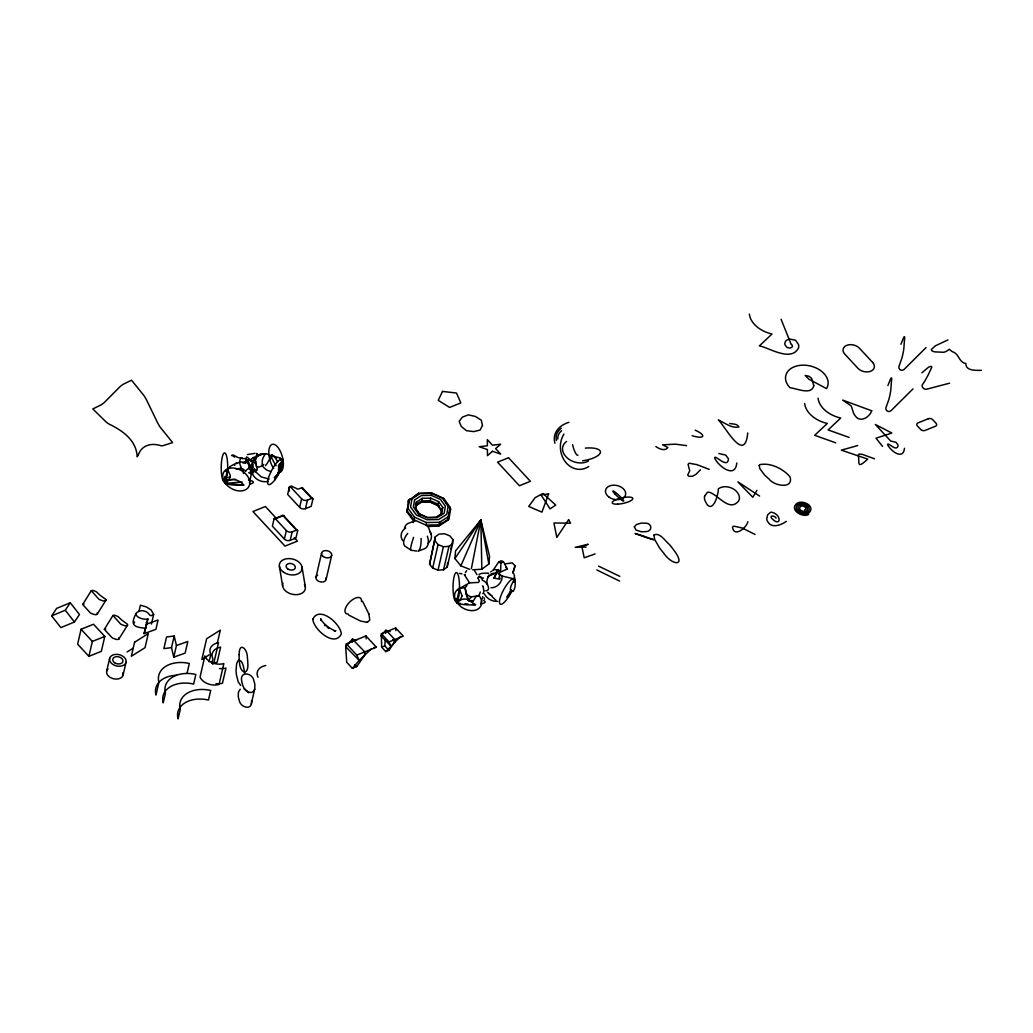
<?xml version="1.0" encoding="UTF-8"?>
<svg xmlns="http://www.w3.org/2000/svg" width="1033" height="1033" viewBox="0 0 1033 1033"><rect width="100%" height="100%" fill="white"/><g stroke="black" fill="none" stroke-linecap="round" stroke-linejoin="round"><path stroke-width="1.5" d="M510.87 590.334L510.844 591.974A14.475 13.881 -19.9 0 1 506.932 597.616M442.834 507.5L441.517 509.463L440.536 515.041L441.788 513.453L442.834 507.5L438.625 501.651L430.774 498.138L422.29 498.319L421.387 502.219L415.498 506.002L422.265 500.863L430.219 500.708L437.579 503.988L441.93 511.4L437.721 505.55L429.883 502.051L421.387 502.219M409.597 499.068L408.009 508.197L414.465 517.171L413.562 521.071L407.105 512.097L408.345 500.656L418.649 493.257L431.678 492.986L443.725 498.371L450.181 507.345L448.593 516.487L439.541 522.298L438.651 526.197L427.055 526.43M480.28 591.999L479.092 595.499A14.475 10.265 30.3 0 1 477.905 609.134A14.475 10.265 30.3 0 1 460.847 606.655L457.064 602.807L456.496 598.778M224.665 479.777L225.504 483.367L243.736 485.045C239.514 479.893 230.023 476.497 225.672 483.237M498.268 573.535L502.141 576.052C502.529 582.057 497.067 588.048 490.998 587.725M279.039 472.016L278.484 465.224M381.371 633.72L388.976 641.919L403.283 636.16L395.678 627.961L381.371 633.72L381.642 647.136L385.774 651.591L388.924 650.325L394.709 642.01L394.761 639.582L387.168 631.383M224.678 479.105L224.807 476.497M225.504 483.418L240.986 482.024A8.135 1.679 -0.1 0 1 242.122 482.088M457.309 603.091L456.483 600.405M500.54 572.024L500.928 562.959L503.433 561.629L507.358 568.989L500.54 572.024L498.087 571.301M514.499 577.705A14.475 6.456 74.8 0 1 513.324 590.889L510.793 591.599C508.236 584.872 518.346 579.1 512.807 572.372L515.067 565.813L512.278 562.908L504.775 563.889M352.227 642.177L352.434 639.13L356.656 640.357M388.924 650.325L384.793 645.87L385.193 639.634M385.606 633.397L385.8 630.272L390.203 631.55M429.586 564.25L435.332 536.824L438.986 534.126L444.539 533.764L449.871 535.882L452.958 539.665L452.622 543.668L447.212 567.078L443.57 569.79L438.018 570.151L432.672 568.034L429.586 564.25L435.332 536.824M447.212 567.078L447.56 563.075M469.679 569.338L460.86 565.852L454.92 558.556L455.579 550.847L480.861 519.973L489.513 556.309L488.841 564.018L481.83 569.222L472.675 569.816M255.228 460.692L255.525 459.065M151.451 624.087L153.659 614.39L151.128 609.961L146.324 606.888L140.398 605.196L138.951 611.446M407.105 512.097L407.635 509.049M415.356 508.055L419.566 513.892L419.721 515.454L415.356 508.055L416.402 502.103L422.29 498.319M415.77 509.979L416.402 502.103M438.651 526.197L447.689 520.387L449.019 512.768M270.168 458.962L270.31 457.141M135.814 614.093C129.396 626.153 135.413 627.186 145.679 628.271L147.835 618.896C140.824 620.73 129.306 613.305 141.069 610.748A5.991 4.119 13 0 1 142.98 610.774L145.291 611.381A8.109 5.591 13 0 1 147.151 612.324L148.52 613.473A3.125 2.143 13 0 1 148.855 614.002L150.237 615.448A4.158 2.854 13 0 0 151.192 615.655L153.607 614.725M471.384 568.666L480.861 519.973L477.207 525.1M240.211 689.243L238.429 692.162L238.274 696.474A28.433 19.562 13 0 0 239.178 699.961C240.005 707.825 253.085 711.078 251.484 700.658M254.712 688.998L254.88 684.685A28.433 19.562 13 0 0 253.963 681.186C252.982 672.509 239.152 670.624 241.748 681.393A28.433 19.562 13 0 0 242.665 684.879C243.504 690.07 252.439 696.629 254.712 688.998L251.226 704.08M482.85 596.545L480.771 604.021A14.475 2.996 -0.1 0 0 483.689 600.573M430.774 498.138L429.883 502.051M408.009 508.197L406.679 510.173L413.407 519.509L425.958 525.113L426.513 522.556L439.541 522.298M81.078 629.265L77.63 644.166L88.915 656.329L101.35 651.319L104.798 636.418L93.512 624.255L81.078 629.265L92.35 641.428L88.915 656.329M106.696 671.101L109.653 658.279M123.069 675.13L126.026 662.321A8.432 5.811 13 0 0 115.025 654.431A8.432 5.811 13 0 0 112.468 664.154A8.432 5.811 13 0 0 126.026 662.321M146.221 624.242L158.062 620.007L155.906 629.368L144.065 633.616L147.835 618.896M171.504 647.626L174.19 636.005L166.558 636.999L163.873 648.608L171.504 647.626L173.764 657.156L185.127 653.101L187.812 641.493L176.449 645.535L173.764 657.156M187.038 673.4L189.323 663.483A27.09 18.646 13 0 0 158.927 682.296L155.983 695.054A27.09 18.646 13 0 1 176.527 675.259M209.079 661.83L210.797 654.38A14.178 9.749 13 0 1 218.518 642.668L213.702 663.535A14.178 9.749 13 0 0 212.721 663.741M211.868 663.38L212.914 658.847A14.178 9.749 13 0 1 220.636 647.149L217.15 662.23A14.178 9.749 13 0 0 212.695 663.793M217.253 643.456L220.326 630.13L206.639 638.743L201.848 659.467L209.325 654.78M274.068 518.902L272.389 526.133L284.372 539.058A4.222 2.905 13 0 0 290.196 540.375L295.929 538.064L297.607 530.833L284.217 516.384A1.808 0.917 -42.8 0 0 283.081 515.687A1.808 0.93 68.1 0 0 281.725 515.816L274.068 518.902A1.808 0.93 68.1 0 1 275.424 518.76L283.081 515.687L296.471 530.123A1.808 0.917 -42.8 0 1 297.607 530.833M289.33 487.189L287.665 494.42L299.647 507.345A4.222 2.905 13 0 0 305.458 508.662L311.204 506.351L312.87 499.107L302.721 488.144C302.152 486.052 298.343 491.14 295.761 488.093A27.168 18.697 13 0 1 292.83 486.775L290.686 487.047A1.808 0.93 68.1 0 0 289.33 487.189L289.614 487.072A2.234 2.066 66.8 0 1 292.223 486.336M284.372 539.058L286.348 530.549L275.424 518.76M290.196 540.375L292.158 531.866L296.471 530.123M299.647 507.345L301.61 498.836L290.686 487.047M305.458 508.662L307.434 500.14L311.734 498.41A1.808 0.917 -42.8 0 1 312.87 499.107M315.982 577.305L321.56 553.171M326.118 579.436L331.696 555.289M346.352 643.843L356.772 655.09L376.399 647.2L365.966 635.954L346.352 643.843L345.693 646.71L346.714 662.243L352.382 668.364L356.708 666.621L364.636 655.219L364.726 651.888L352.434 639.13L345.693 646.71L359.174 660.384L352.382 668.364M432.672 568.034L438.082 544.623L434.996 540.84M438.018 570.151L443.415 546.728L448.968 546.367L452.622 543.668M443.57 569.79L448.968 546.367M450.801 549.027L451.344 546.689M451.886 544.339L452.958 539.665M513.827 582.186L514.537 579.1L513.44 579.293M252.517 474.095L253.369 469.602M320.85 619.955L320.682 618.702L321.392 620.291L321.082 619.723C323.871 624.629 331.98 629.949 335.054 630.763L335.854 630.685L334.318 631.357M431.329 494.329L431.678 492.986M301.701 487.589L311.734 498.41M747.75 433.008C744.716 464.14 725.528 426.81 718.374 419.966C724.74 422.794 731.842 428.708 738.931 426.965C737.51 423.724 732.81 424.085 729.776 423.53M513.065 573.134L515.067 565.813M736.787 462.991C735.341 478.963 719.045 466.761 714.849 458.536C713.286 452.686 726.741 468.762 728.317 459.956A9.749 6.702 13 0 0 728.304 458.549L725.721 455.088L718.813 453.526M904.469 448.309C903.359 460.537 890.885 451.189 887.683 444.9C886.96 440.846 896.489 452.441 897.987 445.985A7.451 5.126 13 0 0 897.974 444.913L895.998 442.266L890.717 441.065L875.351 424.486L891.815 433.034L875.997 438.199L882.544 446.346M507.035 596.583L511.451 589.946M144.065 633.616L145.679 628.271M480.113 522.466L480.861 519.973L488.841 564.018M249.457 482.902L251.355 474.044L248.721 472.61M225.788 470.609L229.662 467.445M497.015 570.423L493.994 578.196L499.675 579.087L499.249 570.771L498.345 569.622L497.015 570.423L499.249 570.771M900.918 344.299L903.423 338.049A3.228 0.762 -76.5 0 1 904.559 336.835A3.228 0.762 -76.5 0 1 904.495 339.65L903.849 348.521A38.118 20.273 -82.7 0 1 901.744 358.619L898.904 366.573A3.228 3.112 -52.3 0 0 904.159 369.349L926.033 347.604M887.915 385.541L890.42 379.305A3.228 0.762 -76.5 0 1 891.556 378.078A3.228 0.762 -76.5 0 1 891.492 380.893L890.833 389.764A38.118 20.273 -82.7 0 1 888.742 399.861L885.888 407.815A3.228 3.112 -52.3 0 0 891.143 410.592L913.017 388.86M460.86 565.852L480.861 519.973L481.404 525.784M488.222 573.832L488.609 573.16M133.657 623.467L134.626 622.047M438.625 501.651L437.721 505.55M477.814 577.873L479.441 576.724L481.572 577.628L479.028 576.182L482.037 578.557L482.411 580.352C486.414 580.933 491.54 589.959 486.466 590.786L485.704 590.773M498.345 569.622L493.994 578.196L497.506 571.068M457.735 589.933L458.872 588.487L464.992 587.687L466.929 585.582M105.805 599.45L100.898 595.847A3.409 1.382 31.9 0 1 100.046 595.215L96.327 591.741L93.344 590.54A6.908 2.802 31.9 0 0 92.324 590.437L91.278 590.695L82.679 604.512L90.116 612.646A2.311 0.943 31.9 0 0 91.007 613.292L93.835 614.39A9 3.654 31.9 0 0 95.436 614.661L96.663 614.57A4.726 1.924 31.9 0 0 97.257 613.15L97.167 612.931M91.278 590.695L98.664 598.946A2.311 0.943 31.9 0 0 99.555 599.592L102.37 600.689A9 3.654 31.9 0 0 103.971 600.961L105.198 600.87A4.726 1.924 31.9 0 0 105.805 599.45M112.959 615.5L120.345 623.751A2.311 0.943 31.9 0 0 121.235 624.397L124.05 625.494A9 3.654 31.9 0 0 125.664 625.766L126.891 625.675A4.726 1.924 31.9 0 0 127.485 624.255L122.578 620.652A3.409 1.382 31.9 0 1 121.726 620.02L118.007 616.546L115.025 615.345A6.908 2.802 31.9 0 0 114.004 615.242L112.959 615.5L104.359 629.329L111.809 637.451A2.311 0.943 31.9 0 0 112.687 638.097L115.515 639.195A9 3.654 31.9 0 0 117.116 639.466L118.343 639.375A4.726 1.924 31.9 0 0 118.937 637.955L118.847 637.748M756.931 490.378L752.799 497.26L737.872 481.869L759.591 496.085M747.853 521.691C746.691 527.811 733.921 537.909 732.513 527.243A2.583 1.782 13 0 1 734.05 526.184L742.03 527.953L755.071 534.448M97.27 614.093L105.818 600.393M118.95 638.898L127.498 625.197M473.166 601.154L476.071 596.596L479.092 595.499L471.074 597.009L466.206 594.272L464.992 587.687L468.44 600.625L473.166 601.154L471.474 600.483M418.649 493.257L413.729 497.196M51.65 615.875L56.647 608.372L70.257 602.73L79.464 614.493L74.453 621.982L60.857 627.625L51.65 615.875L65.26 610.232L70.257 602.73M449.29 511.245L450.608 509.282L450.181 507.345M465.341 572.644L466.671 570.668M454.92 558.556L480.861 519.973L481.83 569.222M503.433 561.629L500.979 560.777L498.59 562.146L492.961 570.487A11.621 5.178 74.8 0 1 496.963 570.319M458.355 603.504C455.966 602.316 461.467 599.269 463.146 599.153A8.819 6.25 30.3 0 1 467.265 599.437L475.554 604.718A14.475 2.996 -0.1 0 1 461.299 604.202A14.475 2.996 -0.1 0 1 456.405 601.4L454.894 598.391A14.475 10.265 30.3 0 1 460.214 588.255M471.074 597.009L468.44 600.625L466.206 594.272M447.689 520.387L448.942 518.798L450.608 509.282L445.559 502.27M385.774 651.591L400.559 636.483M700.4 469.795L696.1 474.25L692.562 476.213L689.024 476.368L687.668 475.051L689.721 470.828L688.081 464.398L689.127 463.21L696.901 464.643L709.219 469.382M385.8 630.272L380.893 635.812L390.719 645.78L388.976 641.919M238.21 660.423L236.66 663.548L236.053 670.236A77.707 53.484 13 0 0 236.454 674.923L238.171 681.767L240.676 685.499M255.68 457.348L259.916 454.597L265.391 453.836A14.475 13.881 -19.9 0 0 251.187 469.511A14.475 13.881 -19.9 0 0 268.206 481.404M248.85 468.078L246.848 469.821A5.552 5.539 -68.4 0 1 245.647 470.609M248.695 468.233L248.746 468.181A7.218 5.759 70.6 0 0 253.459 471.048L253.886 471.1M371.518 648.724L359.174 660.384L356.772 655.09M921.836 372.797L927.737 367.864A3.228 1.304 -34.9 0 1 930.888 366.392A3.228 1.304 -34.9 0 1 931.546 367.748L928.305 374.63A38.118 5.165 -69.6 0 1 924.832 381.048L922.301 384.844A3.228 2.247 38.5 0 0 923.153 387.995A3.228 2.247 38.5 0 0 926.562 389.221L949.585 383.191M478.976 574.451L481.675 573.367L487.653 573.083M487.847 576.672L489.306 575.51M82.743 604.395L83.789 604.137A6.908 2.802 31.9 0 1 84.099 604.15M104.423 629.2L105.469 628.942A6.908 2.802 31.9 0 1 105.779 628.955M280.653 460.189L282.719 459.427L279.878 471.745L279.013 465.276M247.468 454.533L254.957 453.332M459.465 588.461L469.563 582.857L478.408 582.444L479.415 581.101L478.137 578.403M274.274 477.595C276.779 474.509 280.343 472.507 278.445 469.679A9.542 2.608 -61.4 0 1 279.104 466.813L282.603 459.298L280.279 458.484M411.044 498.926L408.345 500.656L408.694 502.968M415.408 504.801L418.843 502.593M441.788 513.453L435.9 517.236L427.417 517.404L419.566 513.892M441.272 523.24L437.243 525.836L432.879 525.926M490.675 571.908L491.798 571.197M127.085 652.004L133.309 648.091M786.307 521.355C781.038 525.19 771.238 528.948 767.48 521.213A11.027 7.593 13 0 1 766.718 518.889L767.7 514.757L770.553 512.303A2.621 1.795 13 0 1 772.025 512.316C782.071 514.718 780.948 528.212 771.586 518.179A5.191 3.577 13 0 1 771.16 517.288L771.289 516.242L772.581 516.035A4.481 3.086 13 0 1 773.42 516.177L773.678 516.255A3.383 2.324 13 0 1 775.396 517.21L776.106 518.153M482.037 578.7L483.457 577.86M510.819 592.051L513.324 590.889M241.774 458.136L238.249 457.658L232.954 454.894M236.053 469.163L240.108 468.336L243.827 469.692M947.92 339.947L935.252 345.874L931.314 349.567L931.753 350.742L934.439 351.853L943.413 352.266A11.079 7.631 13 0 0 946.151 351.478L949.353 349.283A26.858 18.491 13 0 0 952.284 351.646C959.076 353.428 958.882 362.57 965.842 363.526C965.571 371.144 976.172 370.331 981.35 370.343M92.35 641.428L104.798 636.418M381.642 647.136L384.793 645.87M595.098 553.92L584.213 557.781L581.915 546.78L588.139 544.288L575.174 547.322L586.085 547.051M808.71 514.434C802.254 518.217 788.644 509.256 797.14 503.291C802.576 499.559 815.334 505.912 809.368 512.433C804.784 516.423 792.957 511.774 797.024 505.253C800.795 501.263 811.267 504.595 808.826 510.676C805.856 514.899 795.784 511.8 798.264 506.312C800.872 503.045 808.8 505.266 807.354 509.863C805.314 513.814 796.366 509.592 800.704 506.338C803.312 504.543 808.258 508.714 804.642 510.031M491.153 574.503L492.689 573.974M252.465 457.89L254.002 457.516M857.687 445.572L841.327 450.156L867.72 459.104C856.008 469.86 859.779 462.771 858.294 454.972L859.094 454.055L862.193 454.326L874.473 458.781M511.051 592.038L511.425 591.948A14.475 3.951 -61.4 0 1 499.895 603.84A14.475 3.951 -61.4 0 1 506.454 585.169A14.475 3.951 -61.4 0 1 514.899 582.07M367.386 622.279L369.788 620.032L368.897 614.015M456.47 601.438L457.412 601.258M230.101 477.065L228.616 477.298M227.312 477.504L226.653 477.595M348.612 615.009L360.246 620.91L366.831 622.344M366.663 622.37L367.516 622.266M373.907 647.497L376.399 647.2M245.622 463.004L243.013 463.081M510.07 592.051L511.425 591.948M238.959 660.035C243.207 661.185 243.414 667.253 244.343 670.869A77.707 53.484 13 0 1 244.601 673.219M419.979 501.857L429.883 501.664L439.025 505.744M425.958 525.113L439.529 524.841L448.942 518.798L448.593 516.487M496.111 573.108C490.029 572.372 485.187 578.867 487.473 584.497M269.148 479.08L261.259 476.897L253.705 470.092M279.013 472.378L278.122 472.378M457.348 603.104L460.382 603.362M464.94 603.776L467.975 604.034M472.52 604.447L475.554 604.718M502.141 576.052L514.421 578.971M686.545 445.636L675.427 444.151L662.657 444.836L667.925 447.56C665.007 451.615 658.989 448.839 655.813 446.514M411.289 550.292L416.725 551.067M692.149 435.706C703.396 439.283 707.682 435.913 695.183 430.154M248.746 460.098L250.593 460.679M248.695 460.085L247.016 459.543M459.491 573.302L462.009 573.909M271.111 471.668L266.54 469.976L263.299 467.11A8.135 7.799 -19.9 0 1 262.162 464.514L262.33 459.995A20.44 19.588 -19.9 0 1 265.442 453.874M482.747 593.678L483.147 593.291A7.373 4.003 65.1 0 0 483.806 590.941M498.59 562.146L500.928 562.959M849.139 437.424L828.104 429.922L840.72 418.042A27.116 18.659 13 0 1 818.071 398.17M835.736 442.821L814.701 435.306L827.33 423.44A27.116 18.659 13 0 1 804.681 403.554M280.356 463.146L282.784 464.024M438.082 544.623L443.415 546.728M276.16 465.767C265.494 449.239 274.894 454.752 277.67 462.255M414.465 517.171L426.513 522.556M244.137 688.882L248.656 692.794M598.52 566.123L619.813 576.337M596.803 569.932L619.632 581.101M465.354 574.877L464.282 574.619L469.563 582.857M324.517 625.159L325.408 625.766M492.315 596.106L488.519 593.11M251.239 466.903L250.567 466.387M327.138 627.083L328.804 628.49M147.228 624.449L146.686 623.364A3.125 2.143 13 0 0 146.35 622.834L146.169 622.641M495.84 600.147L492.186 596.803M490.378 595.073L487.666 592.387M505.589 567.156L507.358 568.989M276.069 518.049L265.378 506.519L252.93 511.529L285.005 546.121L297.439 541.111L294.237 537.651M354.823 664.593L356.708 666.621M248.643 462.371L249.25 463.133M65.26 610.232L74.453 621.982M392.927 639.672L394.709 642.01M409.92 514.408L411.573 516.694M413.213 518.979L414.866 521.265M474.509 570.616L476.962 574.645M362.596 601.309L369.001 614.273M257.075 453.629L257.579 454.959M454.894 598.391L457.064 602.807M255.887 465.328L256.416 466.477M278.548 471.229L279.026 472.313M482.747 585.801L483.095 586.705M431.316 534.797L428.876 528.522A15.198 8.057 -40.7 0 0 427.804 526.159M781.09 319.262L791.149 344.351A1.704 1.175 13 0 1 791.937 344.802L792.453 346.158A3.383 2.337 13 0 1 791.562 347.45L791.02 347.721A3.9 2.686 13 0 1 789.212 347.966L788.424 347.876A3.409 2.35 13 0 1 786.888 347.282L785.028 344.893A8.096 5.578 13 0 1 784.822 343.085L785.506 341.329A6.857 4.713 13 0 1 786.72 340.219L787.908 339.65A8.613 5.927 13 0 1 790.09 339.147L795.604 340.244L798.574 344.686A15.095 10.395 13 0 1 798.535 347.901C791.265 362.493 768.526 347.475 759.384 345.874L772.013 334.008A27.116 18.659 13 0 1 749.364 314.122M302.682 488.054L302.914 489.1M483.276 587.248L483.818 590.941M499.171 577.111L499.675 579.087M174.19 636.005L176.449 645.535M251.355 473.902L251.329 473.618A7.399 4.042 64.7 0 0 251.871 472.339A7.812 4.248 65.1 0 0 251.381 467.575M484.206 597.875L484.516 599.217M511.425 590.205L511.697 591.418M302.062 567.182L305.329 586.899M279.388 566.355L282.642 586.073M443.725 498.371L443.88 499.933M243.091 469.279L243.478 473.476M395.678 627.961L395.871 630.608M365.966 635.954L366.186 638.859M588.707 466.477A21.887 18.542 84.2 0 1 565.335 461.816A21.887 18.542 84.2 0 1 563.928 434.067M588.461 461.002A15.663 11.428 18.2 0 1 567.13 457.851A15.663 11.428 18.2 0 1 566.601 441.465M585.362 448.115A17.884 6.108 -9.3 0 1 600.393 452.544A17.884 6.108 -9.3 0 1 582.651 460.795M577.964 455.101A9.168 2.143 74.3 0 1 572.605 444.719M557.781 439.077A20.195 13.907 13 0 1 561.629 430.645M556.413 440.575A23.669 16.296 13 0 1 561.293 428.166M554.928 443.26A30.461 20.97 13 0 1 568.951 422.316M429.883 531.504A15.198 10.937 2.8 0 1 428.036 543.319M402.715 540.672A15.198 10.937 2.8 0 1 405.633 528.044M407.699 533.39A15.198 8.057 -40.7 0 0 404.781 546.018L410.695 549.982A15.198 2.092 -69.4 0 1 413.613 537.354M413.123 522.608A15.198 4.674 85.1 0 1 414.401 521.136L408.19 523.369A15.198 9.659 51.7 0 0 404.471 528.173M421.115 538.413A15.198 4.674 85.1 0 1 418.197 551.054L424.408 548.82A15.198 9.659 51.7 0 0 427.326 536.179M292.158 531.866A4.222 2.905 13 0 1 286.348 530.549M281.725 515.816A1.808 1.24 13 0 1 284.217 516.384M325.937 577.886A5.178 3.564 13 0 1 323.239 581.902A5.178 3.564 13 0 1 316.795 579.862A5.178 3.564 13 0 1 317.647 575.265M304.399 584.433A11.57 7.967 13 0 1 294.896 594.646A11.57 7.967 13 0 1 282.952 583.103M348.302 614.067A10.562 5.139 -45.1 0 1 345.848 607.365A10.562 5.139 -45.1 0 1 355.726 597.978A10.562 5.139 -45.1 0 1 361.46 601.568M258.018 677.248A14.178 9.749 13 0 1 265.726 665.536M216 683.639A13.222 9.103 13 0 0 222.495 683.136L225.969 668.041A13.222 9.103 13 0 1 219.487 668.545M122.94 672.612A8.432 5.811 13 0 1 113.398 678.733A8.432 5.811 13 0 1 108.052 668.945M497.738 601.374A14.475 13.881 -19.9 0 1 484.335 593.768M490.301 575.471A14.475 13.881 -19.9 0 1 493.606 574.077M307.434 500.14A4.222 2.905 13 0 1 301.61 498.836M289.576 490.998A7.128 3.628 -42.8 0 1 289.137 488.428A7.115 3.628 -42.8 0 1 289.614 487.072M273.732 468.53A14.475 6.456 74.8 0 1 270.246 445.972A14.475 6.456 74.8 0 1 282.022 455.566A14.475 6.456 74.8 0 1 278.342 472.275M279.517 464.011A14.475 13.881 -19.9 0 1 274.778 478.227M271.382 454.869A14.475 13.881 -19.9 0 1 276.56 458.497M248.553 479.996A14.475 2.996 -0.1 0 1 249.689 484.193M243.736 485.045A14.475 2.996 -0.1 0 1 229.455 484.529A14.475 2.996 -0.1 0 1 224.6 481.714M227.712 480.345A14.475 2.996 -0.1 0 1 235.692 479.325M225.53 471.41A9.542 2.131 -89.5 0 1 225.659 470.983M256.597 470.209A24.443 16.825 13 0 1 251.82 472.275M248.54 463.882A10.265 5.875 64 0 1 250.244 467.226M247.752 461.312A3.37 2.595 35 0 1 248.372 461.828M247.649 461.454A6.611 2.428 18.1 0 1 244.692 462.061M245.893 460.925A8.768 3.164 -70 0 1 245.777 462.939M246.009 459.091A9.956 6.004 -11.2 0 1 246.68 459.659M242.277 458.755A7.296 4.752 -32.2 0 1 246.125 458.949M241.799 458.239A6.844 5.217 -76.2 0 1 242.393 457.981M241.089 467.29A7.864 4.791 63.7 0 1 241.206 458.097M242.071 469.266A8.897 6.727 65.9 0 1 241.141 467.781M245.906 471.138A8.445 3.034 32.1 0 1 243.853 470.235M237.629 462.913A9.31 3.125 -2.9 0 1 239.023 462.823M236.363 462.707A13.455 10.188 75.1 0 1 236.841 463.714M239.178 462.009A9.413 2.453 -3 0 1 244.563 462.255M231.586 455.54A7.748 0.813 42.2 0 1 234.594 457.141M234.271 464.566A14.268 1.253 57.1 0 1 234.801 465.379M250.231 471.565A12.28 3.215 27 0 1 252.426 473.915M229.752 466.761A40.971 21.073 -46.2 0 1 237.461 462.771M250.257 459.827A7.218 3.422 51.9 0 1 255.474 463.882M251.071 461.519A7.515 0.801 67.6 0 1 250.593 459.775M256.868 466.27A4.455 2.415 78 0 1 256.752 470.493M256.352 464.217A6.753 2.75 78.7 0 1 255.952 461.196M255.926 459.026A9.956 7.89 56.4 0 1 256.261 457.968M255.461 457.193A8.768 6.74 87 0 1 257.759 454.946M254.48 468.685A8.832 1.033 -84.3 0 1 254.041 470.338M255.887 456.302A7.386 0.788 -82.9 0 0 255.642 457.554A7.386 3.176 -58.5 0 0 254.247 459.504M249.069 467.872A7.515 4.3 -68.7 0 1 249.056 465.057A5.991 1.33 64.9 0 1 246.022 459.827M270.956 456.044A40.971 29.298 2 0 1 280.369 458.058M270.723 458.084A13.455 1.808 67 0 1 270.956 458.42M269.484 455.424A9.31 8.548 70.8 0 1 270.401 456.302M257.527 455.23A4.726 2.221 6.4 0 1 257.437 454.959M256.468 453.797A7.812 0.904 -84 0 1 256.791 453.487M246.848 457.257A5.991 3.822 70.3 0 1 249.728 459.543M251.277 458.988A12.151 9.232 9.4 0 1 252.801 458.458M253.976 457.309A3.047 2.725 -60.6 0 1 255.861 457.438M256.016 469.434A4.765 1.704 81.7 0 1 254.699 471.616M254.634 471.035A8.019 6.185 61 0 1 253.873 470.996M252.375 467.626A3.68 1.382 43.5 0 1 252.736 467.923M253.175 469.795A8.445 5.682 -72.4 0 1 252.401 468.298M251.226 466.232A6.934 1.679 41.7 0 1 252.013 466.787M251.445 465.883A12.151 6.869 19.5 0 1 250.283 464.94M252.581 464.605A7.528 3.861 -59.8 0 1 254.118 460.072M253.124 467.278A12.164 7.864 -52.7 0 1 253.072 464.876M268.929 460.059A7.748 2.621 -52.4 0 1 265.468 465.638M263.777 464.411A8.096 4.713 -45.4 0 1 256.52 466.89M246.5 459.788A3.202 1.704 56.6 0 1 246.732 457.167M258.327 455.333A6.56 4.287 -16.3 0 1 262.705 453.642M262.744 454.081A8.768 7.386 -19.3 0 1 265.662 454.171M266.475 453.784A9.413 9.052 -71.1 0 1 269.536 455.372M312.792 619.258C313.825 629.833 334.95 647.82 341.355 633.888C340.322 623.325 319.197 605.325 312.792 619.258M813.784 385.606C811.718 395.691 796.456 388.318 790 387.737A21.616 14.888 13 0 1 791.058 368.445A21.616 14.888 13 0 1 818.304 369.104A21.616 14.888 13 0 1 826.516 388.615L808.994 379.266L805.133 375.457L808.968 376.257L811.602 378.323L813.784 385.606M239.127 654.69L239.101 657.078A77.707 53.484 13 0 0 239.488 661.766C239.656 673.723 249.185 676.602 247.765 662.398A77.707 53.484 13 0 0 247.378 657.711C247.688 649.189 239.165 640.834 239.127 654.69M759.229 465.392L759.862 468.62L764.136 474.431A47.26 32.539 13 0 0 769.043 478.989C773.691 485.794 793.744 489.719 790.051 476.846C783.079 468.646 770.321 462.397 759.642 464.682L759.229 465.392M704.583 496.227L704.48 497.002A19.02 13.093 13 0 0 704.583 499.43C711.014 516.874 718.271 497.402 718.322 488.893C725.192 483.547 738.969 488.648 739.46 497.958A9.349 7.748 -11.9 0 1 738.569 501.031C729.414 512.316 718.581 495.117 709.439 492.289A3.228 2.221 13 0 0 707.256 492.444L704.583 496.227M462.048 595.809L460.666 599.075L456.599 601.374L459.44 589.055L462.048 595.809M634.327 526.869L635.966 530.032L640.925 531.659A13.352 10.666 -4.6 0 0 644.837 531.633C652.946 532.24 652.636 522.44 644.669 523.189A13.352 10.666 -4.6 0 0 640.757 523.215L636.38 524.57L634.327 526.869M653.915 535.068L654.677 539.484L659.377 547.619A82.201 56.583 13 0 0 663.599 552.952C671.928 565.58 687.139 567.259 673.542 549.776A82.201 56.583 13 0 0 669.319 544.443C665.394 541.163 659.428 531.788 653.915 535.068M411.973 498.797L410.553 506.945L416.312 514.951L427.068 519.754L438.702 519.522L446.772 514.344L448.193 506.183L442.434 498.177L431.678 493.374L420.044 493.606L411.973 498.797M414.582 499.959L413.368 506.893L418.262 513.698L427.417 517.791L437.308 517.585L444.177 513.181L445.378 506.247L440.484 499.43L431.329 495.349L421.438 495.543L414.582 499.959M134.587 642.216L131.346 656.252L145.046 647.639L148.287 633.603L134.587 642.216M165.448 693.272L163.227 702.866A27.09 18.646 13 0 1 193.636 684.053L195.844 674.446A27.09 18.646 13 0 0 165.448 693.272M227.622 469.382L224.781 481.701L229.391 478.718A9.697 6.882 30.3 0 0 230.204 475.193L227.622 469.382M180.284 709.271L178.063 718.878A27.09 18.646 13 0 1 208.472 700.051L210.693 690.457A27.09 18.646 13 0 0 180.284 709.271M204.844 656.2L200.028 677.067A13.222 9.103 13 0 0 219.048 684.44L223.864 663.573A13.222 9.103 13 0 1 204.844 656.2M548.639 493.89L541.925 512.161L528.741 506.441L535.081 497.686L542.996 493.464L555.702 505.06L550.06 508.895L541.008 494.872L548.639 493.89M442.486 391.417L438.25 400.339L449.613 407.441L460.86 402.909L456.457 393.018L442.486 391.417M482.488 425.428L480.164 430.025L473.721 431.613L466.464 430.696L461.299 426.474L459.143 421.322L462.397 417.125L468.311 414.853L475.49 416.48L481.313 420.237L482.488 425.428M138.319 454.894L137.208 456.831C136.382 440.148 122.501 430.541 108.956 424.034A55.382 28.601 68.1 0 1 105.999 421.864L92.802 408.939L101.092 404.897A17.742 9.039 -42.8 0 0 104.32 402.496L120.022 386.665A17.742 9.039 -42.8 0 1 123.25 384.263L131.553 380.221L144.129 395.807A40.197 20.763 68.1 0 1 146.609 400.081L157.558 422.729A40.197 20.763 68.1 0 0 160.038 427.003L172.614 442.589L163.214 445.61A22.261 11.337 -42.8 0 1 161.174 445.778C152.122 442.705 141.883 444.603 138.319 454.894M871.697 410.785C869.45 417.384 860.102 423.104 855.208 415.821A16.554 11.389 13 0 1 853.516 413.006A14.966 10.304 13 0 1 853.013 411.379L851.231 405.93L842.683 400.094L871.697 410.785M568.615 519.689L556.813 537.431L553.933 522.982L570.539 523.176L568.615 519.689M492.496 451.279L487.46 455.656L487.421 449.549L479.183 446.721L487.382 445.778L487.318 439.658L492.431 445.184L500.631 444.229L495.595 448.593L500.721 454.12L492.496 451.279M508.559 457.735L497.557 462.164L519.405 485.73L530.407 481.313L508.559 457.735M928.396 418.714L918.014 422.897A3.151 2.169 13 0 0 917.356 425.88L920.687 429.47A3.151 2.169 13 0 0 925.026 430.451L935.407 426.28A3.151 2.169 13 0 0 936.066 423.285L932.734 419.695A3.151 2.169 13 0 0 928.396 418.714M635.23 533.583L646.219 537.534A19.046 0.723 19.2 0 0 649.37 538.542L653.76 539.742L642.72 535.804A19.046 0.723 19.2 0 0 639.569 534.797L635.372 533.596M872.653 362.467L859.443 348.224A9.22 6.34 13 0 0 846.724 345.345A9.22 6.34 13 0 0 844.8 354.112L858.01 368.368A9.22 6.34 13 0 0 870.716 371.234A9.22 6.34 13 0 0 872.653 362.467M614.751 493.748A7.451 0.904 43 0 0 623.7 501.16A7.451 0.904 43 0 0 616.481 493.232A7.451 0.904 43 0 0 614.751 493.748M617.721 504.143A10.524 2.854 -12.1 0 0 632.829 498.461A10.524 2.854 -12.1 0 0 617.05 499.223A10.524 2.854 -12.1 0 0 617.721 504.143M608.902 497.041A10.278 7.076 13 0 0 625.52 495.001A10.278 7.076 13 0 0 612.311 485.265A10.278 7.076 13 0 0 608.902 497.041M323.239 556.542A5.178 3.564 13 0 0 331.632 555.547A5.178 3.564 13 0 0 324.995 550.615A5.178 3.564 13 0 0 323.239 556.542M283.416 572.101A11.57 7.967 13 0 0 301.972 569.48A11.57 7.967 13 0 0 286.787 558.724A11.57 7.967 13 0 0 283.416 572.101M287.755 568.938A4.7 3.241 13 0 0 295.296 567.866A4.7 3.241 13 0 0 289.124 563.501A4.7 3.241 13 0 0 287.755 568.938M114.521 662.682A5.204 3.59 13 0 0 122.888 661.546A5.204 3.59 13 0 0 116.096 656.678A5.204 3.59 13 0 0 114.521 662.682M458.717 596.054A14.475 3.228 -89.5 0 0 456.857 572.708A14.475 3.228 -89.5 0 0 453.216 592.322A14.475 3.228 -89.5 0 0 458.717 596.054M274.817 479.945A14.475 3.951 -61.4 0 0 282.383 459.117A14.475 3.951 -61.4 0 0 268.993 476.329A14.475 3.951 -61.4 0 0 274.817 479.945M224.987 482.76A14.475 10.265 30.3 0 0 248.372 487.369A14.475 10.265 30.3 0 0 235.408 468.298A14.475 10.265 30.3 0 0 224.987 482.76M227.131 475.012A14.475 3.228 -89.5 0 0 224.665 452.88A14.475 3.228 -89.5 0 0 221.553 474.173A14.475 3.228 -89.5 0 0 227.131 475.012"/></g></svg>
